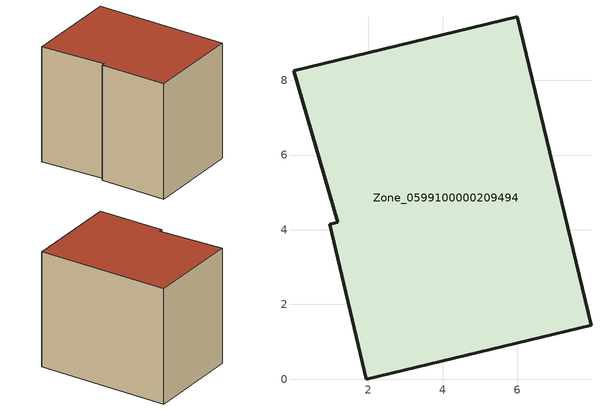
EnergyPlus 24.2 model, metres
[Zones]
Zone_0599100000209494
 floor ground (C_G): 0.01,8.26 5.99,9.7 7.97,1.45 1.96,0 0.97,4.15 1.19,4.2 z0
 wall outside (C_F): 7.97,1.45 5.99,9.7 0.01,8.26 1.19,4.2 0.97,4.15 1.96,0 7.97,1.45 z0:7.51
 roof outside (C_R): 5.99,9.7 0.01,8.26 1.19,4.2 0.97,4.15 1.96,0 7.97,1.45 z7.51
[BUILDING]
Pand.0599100000209494: North Axis=0; Terrain=City; Loads Convergence Tolerance Value=0.04; Temperature Convergence Tolerance Value=0.4; Solar Distribution=FullExterior; Maximum Number of Warmup Days=25; Minimum Number of Warmup Days=1
[Site:Location]
Rotterdam.The.Hague.AP_ZH_NLD Design_Conditions: Latitude=51.96; Longitude=4.45; Time Zone=1; Elevation=-4.5
[SITE:GROUNDTEMPERATURE:BUILDINGSURFACE]
18, 18, 18, 18, 18, 18, 18, 18, 18, 18, 18, 18
[MATERIAL] Thermal Absorptance=0.9; Solar Absorptance=0.7; Visible Absorptance=0.7
Name | Roughness | Thickness | Conductivity | Density | Specific Heat
G.TC.1965-1974 | MediumSmooth | 0.15 | 0.882353 | 540 | 1210
F.TC.1965-1974 | Rough | 0.3 | 0.697674 | 1920 | 840
R.TC.1965-1974 | MediumRough | 0.2 | 0.232558 | 1500 | 1000
[CONSTRUCTION]
C_G: G.TC.1965-1974
C_F: F.TC.1965-1974
C_R: R.TC.1965-1974
[ZONE]
Zone_0599100000209494: Type=1; Multiplier=1; Ceiling Height=Autocalculate; Volume=Autocalculate; Floor Area=autocalculate; Part of Total Floor Area=Yes
[ZONEINFILTRATION:DESIGNFLOWRATE]
Infil_Zone_0599100000209494: Zone or ZoneList or Space or SpaceList=Zone_0599100000209494; Schedule=AlwaysOn; Design Flow Rate Calculation Method=Flow/Area; Flow Rate per Floor Area=0.003; Constant Term Coefficient=1; Temperature Term Coefficient=0; Velocity Term Coefficient=0; Velocity Squared Term Coefficient=0
[HVACTEMPLATE:ZONE:IDEALLOADSAIRSYSTEM]
Zone_0599100000209494: Maximum Heating Supply Air Temperature=50; Minimum Cooling Supply Air Temperature=13; Maximum Heating Supply Air Humidity Ratio=0.0156; Minimum Cooling Supply Air Humidity Ratio=0.0077; Heating Limit=NoLimit; Cooling Limit=NoLimit; Dehumidification Control Type=ConstantSensibleHeatRatio; Cooling Sensible Heat Ratio=0.7; Dehumidification Setpoint=60; Humidification Control Type=None; Humidification Setpoint=30; Outdoor Air Method=None; Outdoor Air Flow Rate per Person=0.00944; Outdoor Air Flow Rate per Zone Floor Area=0; Outdoor Air Flow Rate per Zone=0; Demand Controlled Ventilation Type=None; Outdoor Air Economizer Type=NoEconomizer; Heat Recovery Type=None; Sensible Heat Recovery Effectiveness=0.7; Latent Heat Recovery Effectiveness=0.65
[ZONECONTROL:THERMOSTAT]
ThermostatControl_Zone_0599100000209494: Zone or ZoneList=Zone_0599100000209494; Control Type Schedule=DualSetpointControlType; Control 1=Thermostat_Zone_0599100000209494; Temperature Difference Between Cutout And Setpoint=0
[THERMOSTATSETPOINT:DUALSETPOINT]
Thermostat_Zone_0599100000209494: Heating Setpoint Temperature Schedule=HeatingSetpoint_Zone_0599100000209494; Cooling Setpoint Temperature Schedule=CoolingSetpoint_Zone_0599100000209494
[SCHEDULE:COMPACT]
HeatingSetpoint_Zone_0599100000209494: Through: 12/31, For: AllDays, Until: 24:00, 21
CoolingSetpoint_Zone_0599100000209494: Through: 12/31, For: AllDays, Until: 24:00, 24
DualSetpointControlType: Through: 12/31, For: AllDays, Until: 24:00, 4
AlwaysOn: Through: 12/31, For: AllDays, Until: 24:00, 1
